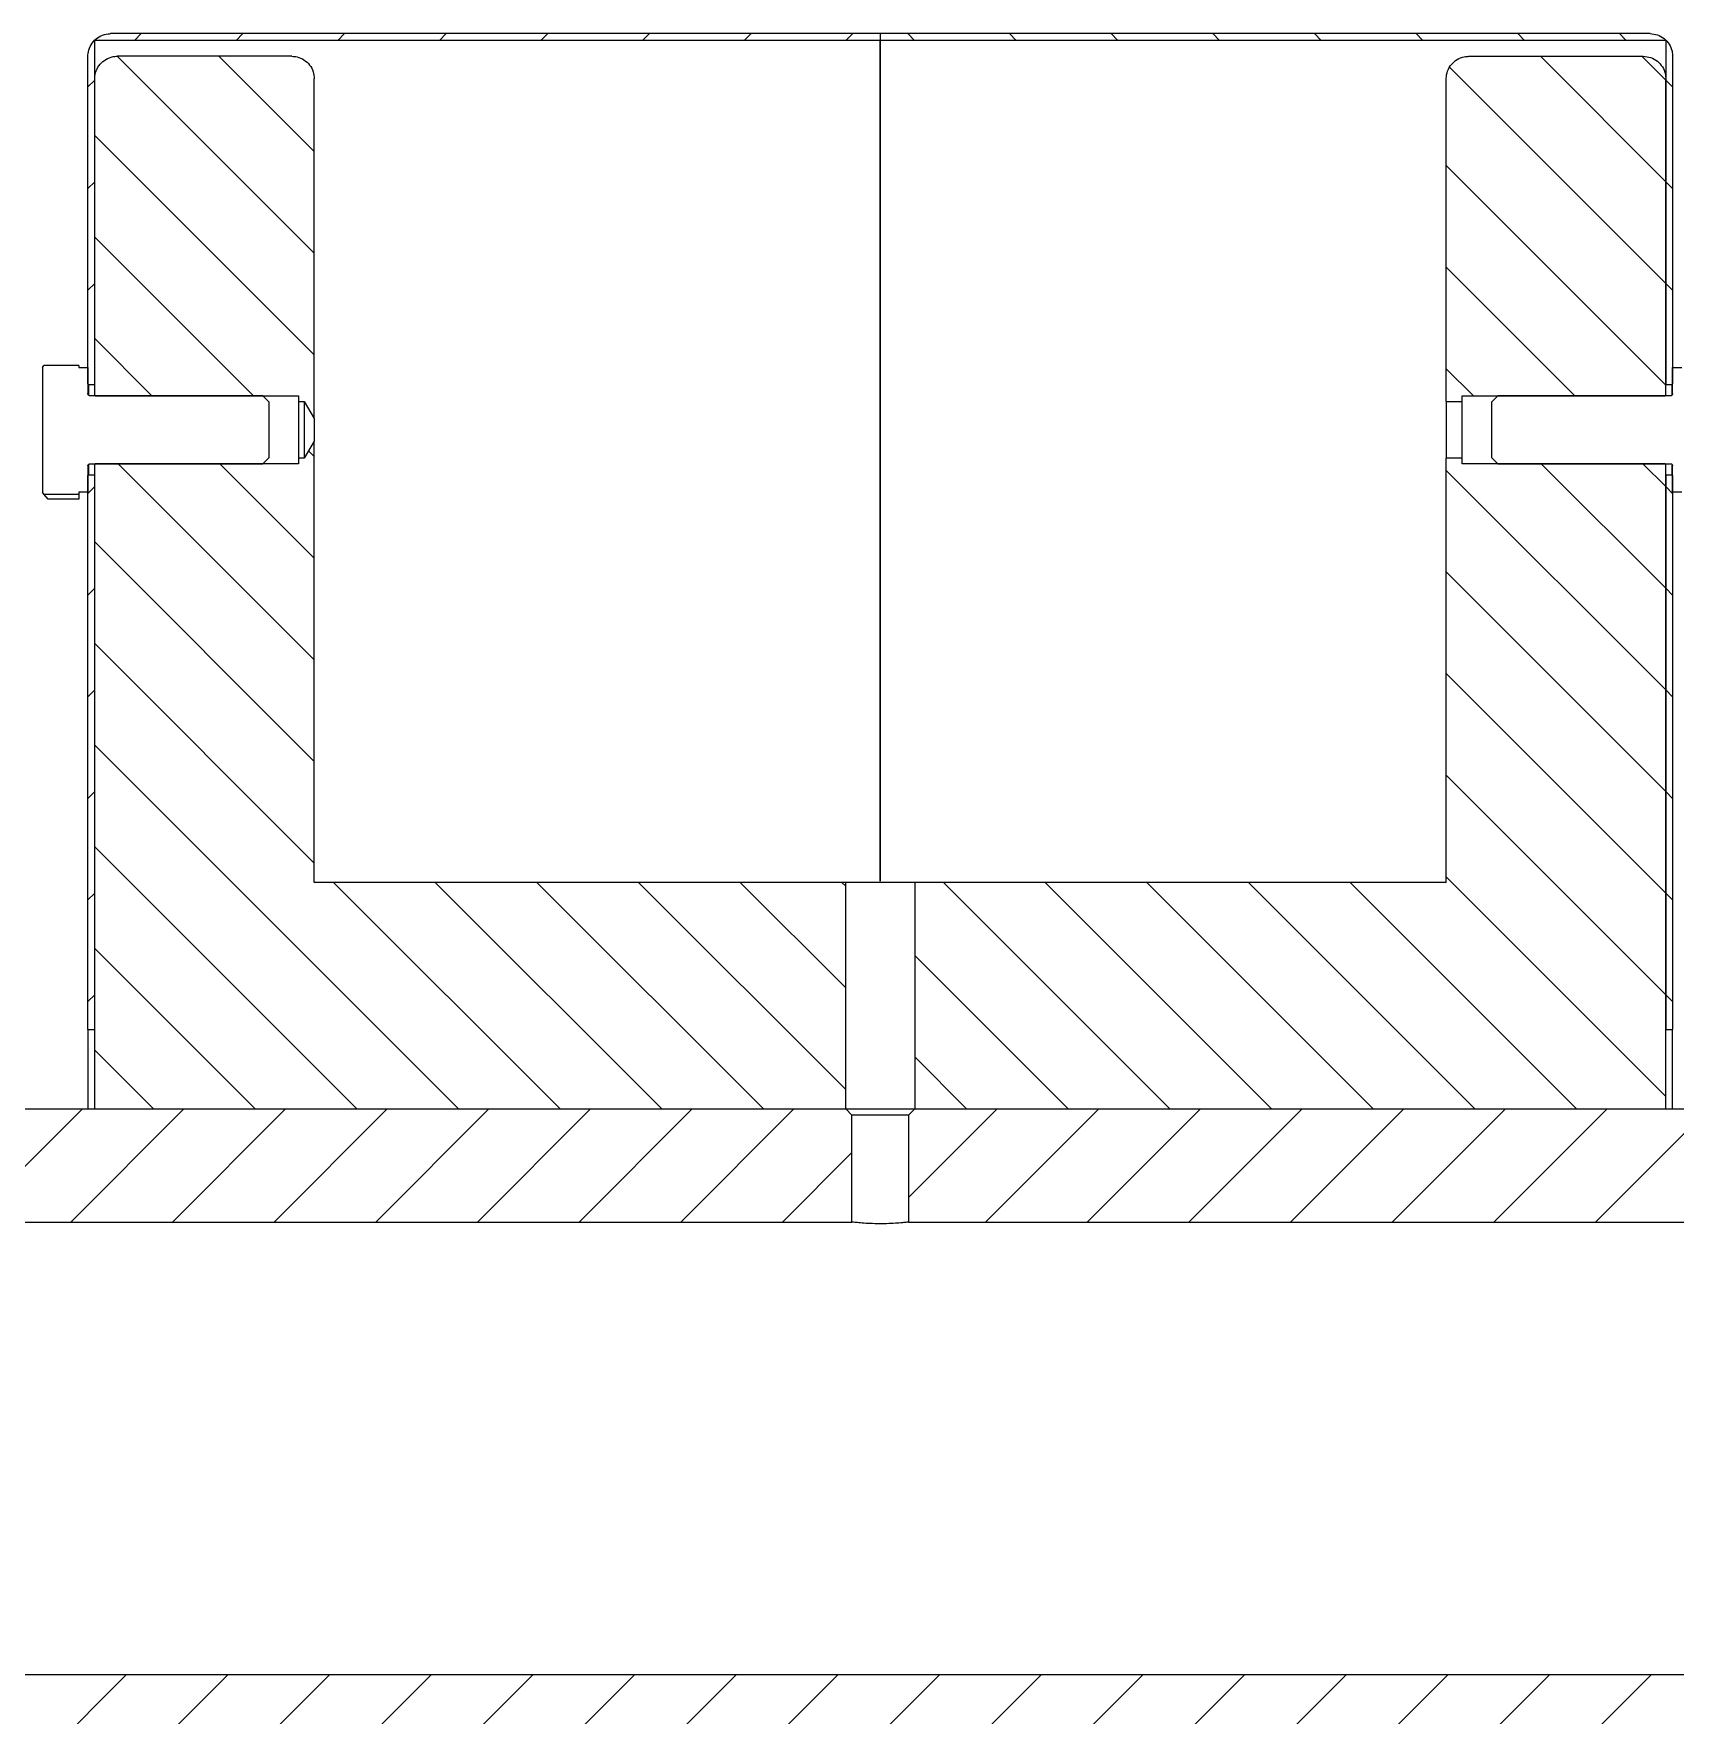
# Model space of a CAD drawing. Header units: millimetres. Extents: x 2 to 1187, y 2 to 839.
# Drawn here: x 845.4 to 917.9, y 717.7 to 792 of the extents above; entities that cross this region are included whole.
import ezdxf

# ---------------------------------------------------------------- set-up
doc = ezdxf.new("R2010")
doc.units = ezdxf.units.MM

# ---------------------------------------------------------------- blocks, each defined once
blk = doc.blocks.new('SW_HATCH_4')
at = {"color": 0, "linetype": 'Continuous', "lineweight": 18}
for p, q in [((-75.832, 0.5), (-76.132, 0.2)), ((-71.342, 0.5), (-71.642, 0.2)), ((-66.852, 0.5), (-67.152, 0.2)), ((-62.362, 0.5), (-62.662, 0.2)), ((-57.872, 0.5), (-58.172, 0.2)), ((-53.382, 0.5), (-53.682, 0.2)), ((-48.891, 0.5), (-49.191, 0.2)), ((-44.401, 0.5), (-44.701, 0.2)), ((-41.968, 0.5), (-41.668, 0.2)), ((-37.478, 0.5), (-37.178, 0.2)), ((-32.988, 0.5), (-32.688, 0.2)), ((-28.498, 0.5), (-28.198, 0.2)), ((-24.007, 0.5), (-23.707, 0.2)), ((-19.517, 0.5), (-19.217, 0.2)), ((-15.027, 0.5), (-14.727, 0.2)), ((-10.537, 0.5), (-10.237, 0.2)), ((-76.889, -0.5), (-68.185, -9.204)), ((-72.399, -0.5), (-68.185, -4.714)), ((-14.027, -0.5), (-8.485, -6.043)), ((-9.51, -0.527), (-8.485, -1.552)), ((-18.028, -0.989), (-8.485, -10.533)), ((-77.885, -1.552), (-78.185, -1.852)), ((-8.485, -1.552), (-8.185, -1.852)), ((-77.885, -3.995), (-68.185, -13.694)), ((-18.185, -5.323), (-8.485, -15.023)), ((-77.885, -6.043), (-78.185, -6.343)), ((-8.485, -6.043), (-8.185, -6.343)), ((-77.885, -8.485), (-70.869, -15.5)), ((-18.185, -9.813), (-12.498, -15.5)), ((-77.885, -10.533), (-78.185, -10.833)), ((-8.485, -10.533), (-8.185, -10.833)), ((-77.885, -12.975), (-75.359, -15.5)), ((-18.185, -14.303), (-16.988, -15.5)), ((-76.85, -18.5), (-68.185, -27.165)), ((-72.359, -18.5), (-68.185, -22.675)), ((-68.442, -17.927), (-68.185, -18.185)), ((-13.988, -18.5), (-8.485, -24.003)), ((-9.498, -18.5), (-8.485, -19.513)), ((-18.185, -18.793), (-8.485, -28.493)), ((-77.885, -19.513), (-78.185, -19.813)), ((-8.485, -19.513), (-8.185, -19.813)), ((-77.885, -21.955), (-68.185, -31.655)), ((-18.185, -23.283), (-8.485, -32.983)), ((-77.885, -24.003), (-78.185, -24.303)), ((-8.485, -24.003), (-8.185, -24.303)), ((-77.885, -26.445), (-68.185, -36.145)), ((-18.185, -27.773), (-8.485, -37.473)), ((-77.885, -28.493), (-78.185, -28.793)), ((-8.485, -28.493), (-8.185, -28.793)), ((-77.885, -30.935), (-61.82, -47)), ((-18.185, -32.264), (-8.485, -41.964)), ((-77.885, -32.983), (-78.185, -33.283)), ((-8.485, -32.983), (-8.185, -33.283)), ((-77.885, -35.425), (-66.31, -47)), ((-67.33, -37), (-57.33, -47)), ((-62.84, -37), (-52.84, -47)), ((-58.35, -37), (-48.35, -47)), ((-53.859, -37), (-44.71, -46.15)), ((-49.369, -37), (-44.71, -41.66)), ((-44.879, -37), (-44.71, -37.17)), ((-40.389, -37), (-30.389, -47)), ((-35.899, -37), (-25.899, -47)), ((-31.409, -37), (-21.409, -47)), ((-26.919, -37), (-16.919, -47)), ((-22.428, -37), (-12.428, -47)), ((-18.185, -36.754), (-8.485, -46.454)), ((-77.885, -37.473), (-78.185, -37.773)), ((-8.485, -37.473), (-8.185, -37.773)), ((-77.885, -39.916), (-70.8, -47)), ((-41.66, -40.22), (-34.879, -47)), ((-77.885, -41.964), (-78.185, -42.264)), ((-8.485, -41.964), (-8.185, -42.264)), ((-77.885, -44.406), (-75.29, -47)), ((-41.66, -44.71), (-39.369, -47)), ((-78.431, -47), (-83.431, -52)), ((-73.941, -47), (-78.941, -52)), ((-69.451, -47), (-74.451, -52)), ((-64.961, -47), (-69.961, -52)), ((-60.47, -47), (-65.47, -52)), ((-55.98, -47), (-60.98, -52)), ((-51.49, -47), (-56.49, -52)), ((-47, -47), (-52, -52)), ((-38.02, -47), (-41.935, -50.915)), ((-33.53, -47), (-38.53, -52)), ((-29.039, -47), (-34.039, -52)), ((-24.549, -47), (-29.549, -52)), ((-20.059, -47), (-25.059, -52)), ((-15.569, -47), (-20.569, -52)), ((-11.079, -47), (-16.079, -52)), ((-6.589, -47), (-11.589, -52)), ((-44.435, -48.925), (-47.51, -52)), ((-76.49, -72), (-81.49, -77)), ((-72, -72), (-77, -77)), ((-67.51, -72), (-72.51, -77)), ((-63.02, -72), (-68.02, -77)), ((-58.53, -72), (-63.53, -77)), ((-54.039, -72), (-59.039, -77)), ((-49.549, -72), (-54.549, -77)), ((-45.059, -72), (-50.059, -77)), ((-40.569, -72), (-45.569, -77)), ((-36.079, -72), (-41.079, -77)), ((-31.589, -72), (-36.589, -77)), ((-27.099, -72), (-32.099, -77)), ((-22.609, -72), (-27.609, -77)), ((-18.118, -72), (-23.118, -77)), ((-13.628, -72), (-18.628, -77)), ((-9.138, -72), (-14.138, -77))]:
    blk.add_line(p, q, dxfattribs=at)

msp = doc.modelspace()

# ---------------------------------------------------------------- hatches: boundary and pattern name
h = msp.add_hatch()
h.set_pattern_fill('ANSI31', color=256, scale=0.3, angle=10)
edge = h.paths.add_edge_path()
edge.add_spline(control_points=[(831.808714, 752.711324), (831.806541, 752.738504), (831.801675, 752.799347), (831.759045, 752.886415), (831.687491, 752.959064), (831.599692, 753.003651), (831.537369, 753.008901), (831.508716, 753.011314)], knot_values=[0, 0, 0, 0, 0.173335158, 0.388005739, 0.602689671, 0.817339989, 1, 1, 1, 1], degree=3, periodic=0)
edge.add_line((831.508716, 753.011314), (825.108712, 753.011314))
edge.add_spline(control_points=[(825.108712, 753.011314), (825.093126, 753.01058), (825.043948, 753.008263), (824.963892, 752.980355), (824.882927, 752.917551), (824.827559, 752.831184), (824.809678, 752.757953), (824.80885, 752.717853), (824.808715, 752.711324)], knot_values=[0, 0, 0, 0, 0.099597542, 0.314257544, 0.52892829, 0.743585819, 0.958252508, 1, 1, 1, 1], degree=3, periodic=0)
edge.add_line((824.808715, 752.711324), (824.808715, 752.011327))
edge.add_line((824.808715, 752.011327), (824.808715, 751.211313))
edge.add_line((824.808715, 751.211313), (827.000802, 751.211313))
edge.add_arc((828.308714, 750.011323), 1.774996, 42.53593189, 137.46406811, ccw=False)
edge.add_line((829.616627, 751.211313), (831.808714, 751.211313))
edge.add_line((831.808714, 751.211313), (831.808714, 752.711324))
edge = h.paths.add_edge_path()
edge.add_line((831.808714, 707.811324), (829.616627, 707.811324))
edge.add_arc((828.308714, 709.011322), 1.775001, 222.53610911, 317.46389089, ccw=False)
edge.add_line((827.000802, 707.811324), (824.808715, 707.811324))
edge.add_line((824.808715, 707.811324), (824.808715, 706.311313))
edge.add_spline(control_points=[(824.808715, 706.311313), (824.810888, 706.284128), (824.815752, 706.223281), (824.858379, 706.136206), (824.929948, 706.063578), (825.017731, 706.018963), (825.080059, 706.013729), (825.108712, 706.011323)], knot_values=[0, 0, 0, 0, 0.173363453, 0.388030112, 0.602687501, 0.817347861, 1, 1, 1, 1], degree=3, periodic=0)
edge.add_line((825.108712, 706.011323), (831.508716, 706.011323))
edge.add_spline(control_points=[(831.508716, 706.011323), (831.524302, 706.012058), (831.573481, 706.014375), (831.653536, 706.042282), (831.734502, 706.105087), (831.789867, 706.19145), (831.807752, 706.264679), (831.808579, 706.30478), (831.808714, 706.311313)], knot_values=[0, 0, 0, 0, 0.099597457, 0.314257277, 0.528927842, 0.743585188, 0.958220807, 1, 1, 1, 1], degree=3, periodic=0)
edge.add_line((831.808714, 706.311313), (831.808714, 707.811324))
edge = h.paths.add_edge_path()
edge.add_line((939.808713, 707.811324), (937.618918, 707.811324))
edge.add_arc((936.311774, 709.013408), 1.775847, 222.60245524, 317.39754476, ccw=False)
edge.add_line((935.00463, 707.811324), (932.808714, 707.811324))
edge.add_line((932.808714, 707.811324), (932.808714, 706.311313))
edge.add_spline(control_points=[(932.808714, 706.311313), (932.810889, 706.284128), (932.815758, 706.223283), (932.858372, 706.136202), (932.929951, 706.063581), (933.017734, 706.018963), (933.080062, 706.013729), (933.108715, 706.011323)], knot_values=[0, 0, 0, 0, 0.173363585, 0.388022302, 0.602689666, 0.817348856, 1, 1, 1, 1], degree=3, periodic=0)
edge.add_line((933.108715, 706.011323), (939.508716, 706.011323))
edge.add_spline(control_points=[(939.508716, 706.011323), (939.524302, 706.012058), (939.57348, 706.014375), (939.653535, 706.042283), (939.734502, 706.105085), (939.78986, 706.191452), (939.807752, 706.264679), (939.808578, 706.30478), (939.808713, 706.311313)], knot_values=[0, 0, 0, 0, 0.099597701, 0.314258047, 0.528929139, 0.743582718, 0.958220704, 1, 1, 1, 1], degree=3, periodic=0)
edge.add_line((939.808713, 706.311313), (939.808713, 707.811324))
edge = h.paths.add_edge_path()
edge.add_spline(control_points=[(939.808713, 752.711324), (939.806539, 752.738504), (939.801673, 752.799346), (939.759049, 752.886417), (939.687489, 752.959064), (939.59969, 753.00365), (939.537367, 753.0089), (939.508716, 753.011314)], knot_values=[0, 0, 0, 0, 0.173334905, 0.388001787, 0.602690977, 0.817348112, 1, 1, 1, 1], degree=3, periodic=0)
edge.add_line((939.508716, 753.011314), (933.108715, 753.011314))
edge.add_spline(control_points=[(933.108715, 753.011314), (933.093128, 753.01058), (933.04395, 753.008263), (932.963894, 752.980354), (932.882929, 752.917551), (932.827563, 752.831183), (932.809677, 752.757953), (932.808849, 752.717853), (932.808714, 752.711324)], knot_values=[0, 0, 0, 0, 0.099605234, 0.314257233, 0.528927501, 0.743584551, 0.958252602, 1, 1, 1, 1], degree=3, periodic=0)
edge.add_line((932.808714, 752.711324), (932.808714, 751.211313))
edge.add_line((932.808714, 751.211313), (935.000805, 751.211313))
edge.add_arc((936.308714, 750.011323), 1.774993, 42.53601319, 137.46398681, ccw=False)
edge.add_line((937.616622, 751.211313), (939.808713, 751.211313))
edge.add_line((939.808713, 751.211313), (939.808713, 752.711324))
h = msp.add_hatch()
h.set_pattern_fill('ANSI31', color=256, scale=0.3, angle=100)
edge = h.paths.add_edge_path()
edge.add_line((831.808714, 748.811332), (829.616627, 748.811332))
edge.add_arc((828.308714, 750.011323), 1.774996, 222.53593189, 317.46406811, ccw=False)
edge.add_line((827.000802, 748.811332), (824.808715, 748.811332))
edge.add_line((824.808715, 748.811332), (824.808715, 747.311322))
edge.add_spline(control_points=[(824.808715, 747.311322), (824.810888, 747.284132), (824.815751, 747.22328), (824.858374, 747.136199), (824.929958, 747.063592), (825.017726, 747.018949), (825.080058, 747.013731), (825.108712, 747.011332)], knot_values=[0, 0, 0, 0, 0.173391745, 0.38805448, 0.602685327, 0.81735573, 1, 1, 1, 1], degree=3, periodic=0)
edge.add_line((825.108712, 747.011332), (831.508716, 747.011332))
edge.add_spline(control_points=[(831.508716, 747.011332), (831.524302, 747.012066), (831.573481, 747.014383), (831.653536, 747.042291), (831.734503, 747.105095), (831.789863, 747.191454), (831.807754, 747.264683), (831.80858, 747.304783), (831.808714, 747.311322)], knot_values=[0, 0, 0, 0, 0.099597372, 0.31425701, 0.528927393, 0.743584557, 0.958189105, 1, 1, 1, 1], degree=3, periodic=0)
edge.add_line((831.808714, 747.311322), (831.808714, 748.811332))
edge = h.paths.add_edge_path()
edge.add_line((939.808713, 748.811332), (937.616622, 748.811332))
edge.add_arc((936.308714, 750.011323), 1.774993, 222.53601319, 317.46398681, ccw=False)
edge.add_line((935.000805, 748.811332), (932.808714, 748.811332))
edge.add_line((932.808714, 748.811332), (932.808714, 747.311322))
edge.add_spline(control_points=[(932.808714, 747.311322), (932.810889, 747.284132), (932.815756, 747.223282), (932.858367, 747.136194), (932.929961, 747.063594), (933.017728, 747.018949), (933.080061, 747.01373), (933.108715, 747.011332)], knot_values=[0, 0, 0, 0, 0.173391877, 0.388046669, 0.602687492, 0.817356725, 1, 1, 1, 1], degree=3, periodic=0)
edge.add_line((933.108715, 747.011332), (939.508716, 747.011332))
edge.add_spline(control_points=[(939.508716, 747.011332), (939.524302, 747.012066), (939.57348, 747.014383), (939.653535, 747.042291), (939.734503, 747.105094), (939.789856, 747.191456), (939.807753, 747.264682), (939.808579, 747.304783), (939.808713, 747.311322)], knot_values=[0, 0, 0, 0, 0.099597617, 0.314257781, 0.52892869, 0.743582087, 0.958189002, 1, 1, 1, 1], degree=3, periodic=0)
edge.add_line((939.808713, 747.311322), (939.808713, 748.811332))
edge = h.paths.add_edge_path()
edge.add_spline(control_points=[(939.808713, 711.711315), (939.80654, 711.7385), (939.801675, 711.799347), (939.759054, 711.886424), (939.68748, 711.959052), (939.599694, 712.00366), (939.537367, 712.008908), (939.508716, 712.01132)], knot_values=[0, 0, 0, 0, 0.173362414, 0.3880244, 0.602686075, 0.817352278, 1, 1, 1, 1], degree=3, periodic=0)
edge.add_line((939.508716, 712.01132), (933.108715, 712.01132))
edge.add_spline(control_points=[(933.108715, 712.01132), (933.093128, 712.010587), (933.043947, 712.008272), (932.963903, 711.980339), (932.882924, 711.91756), (932.827564, 711.831188), (932.809676, 711.757955), (932.808849, 711.717849), (932.808714, 711.711315)], knot_values=[0, 0, 0, 0, 0.099603008, 0.31426034, 0.528906291, 0.743558544, 0.958221798, 1, 1, 1, 1], degree=3, periodic=0)
edge.add_line((932.808714, 711.711315), (932.808714, 710.21132))
edge.add_line((932.808714, 710.21132), (935.000805, 710.21132))
edge.add_arc((936.311774, 709.013408), 1.775847, 42.41983791, 137.58016209, ccw=False)
edge.add_line((937.622743, 710.21132), (939.808713, 710.21132))
edge.add_line((939.808713, 710.21132), (939.808713, 711.711315))
edge = h.paths.add_edge_path()
edge.add_spline(control_points=[(831.808714, 711.711315), (831.806541, 711.738501), (831.801677, 711.799348), (831.75905, 711.886422), (831.687481, 711.959052), (831.599696, 712.003661), (831.53737, 712.008908), (831.508716, 712.01132)], knot_values=[0, 0, 0, 0, 0.173362667, 0.388028352, 0.602684768, 0.817344154, 1, 1, 1, 1], degree=3, periodic=0)
edge.add_line((831.508716, 712.01132), (825.108712, 712.01132))
edge.add_spline(control_points=[(825.108712, 712.01132), (825.093126, 712.010587), (825.043946, 712.008271), (824.963901, 711.98034), (824.882922, 711.917559), (824.82756, 711.831189), (824.809677, 711.757954), (824.80885, 711.717849), (824.808715, 711.711315)], knot_values=[0, 0, 0, 0, 0.099595316, 0.31426065, 0.528907081, 0.743559813, 0.958221705, 1, 1, 1, 1], degree=3, periodic=0)
edge.add_line((824.808715, 711.711315), (824.808715, 710.21132))
edge.add_line((824.808715, 710.21132), (827.000802, 710.21132))
edge.add_arc((828.308714, 709.011322), 1.775001, 42.53610911, 137.46389089, ccw=False)
edge.add_line((829.616627, 710.21132), (831.808714, 710.21132))
edge.add_line((831.808714, 710.21132), (831.808714, 711.711315))

# ---------------------------------------------------------------- linework, layer by layer
at = {"color": 7, "linetype": 'Continuous', "lineweight": 25}
for p, q in [((882.808715, 792.011319), (848.808715, 792.011319)), ((882.808715, 792.011319), (882.808715, 791.711328)), ((916.808715, 792.011319), (882.808715, 792.011319)), ((882.808715, 791.711328), (848.108714, 791.711328)), ((848.108714, 776.51131), (848.108714, 791.711328)), ((917.508714, 791.711328), (882.808715, 791.711328)), ((882.808715, 754.564313), (882.808715, 791.711328)), ((882.808715, 791.711328), (882.808715, 754.572777)), ((917.508714, 791.711328), (917.508714, 776.51131)), ((847.808713, 776.536314), (847.808713, 791.011332)), ((856.808716, 791.011332), (849.108713, 791.011332)), ((908.808715, 791.011332), (916.508714, 791.011332)), ((917.808715, 791.011332), (917.808715, 776.536314)), ((848.108714, 776.03632), (848.108714, 790.011315)), ((857.808715, 775.010614), (857.808715, 790.011315)), ((907.808714, 775.761334), (907.808714, 790.011315)), ((917.508714, 776.03632), (917.508714, 790.011315)), ((845.808713, 777.261315), (845.862346, 777.354209)), ((845.808713, 777.261315), (845.808713, 771.761326)), ((847.408714, 777.354209), (845.862346, 777.354209)), ((847.408714, 777.354209), (847.408714, 777.261315)), ((847.408714, 777.261315), (847.808713, 777.261315)), ((847.808713, 777.261315), (847.808713, 776.111333)), ((917.808715, 776.111333), (917.808715, 777.261315)), ((917.808715, 777.261315), (918.208714, 777.261315)), ((847.808713, 776.536314), (847.833713, 776.51131)), ((847.833713, 776.51131), (848.108714, 776.51131)), ((847.833713, 776.51131), (847.833713, 776.07557)), ((917.508714, 776.51131), (917.783715, 776.51131)), ((917.783715, 776.51131), (917.808715, 776.536314)), ((917.783715, 776.06049), (917.783715, 776.51131)), ((855.528215, 776.011316), (847.908715, 776.011316)), ((848.108714, 776.03632), (848.133715, 776.011316)), ((848.133715, 776.011316), (857.108714, 776.011316)), ((855.808714, 775.730817), (855.528215, 776.011316)), ((855.808714, 773.291824), (855.808714, 775.730817)), ((857.108714, 776.011316), (857.108714, 775.761334)), ((857.108714, 775.761334), (857.357638, 775.761334)), ((857.108714, 775.761334), (857.108714, 773.261307)), ((857.357638, 775.761334), (857.808715, 775.010614)), ((857.357638, 775.761334), (857.357638, 773.261307)), ((907.808714, 775.761334), (908.508714, 775.761334)), ((907.808714, 775.761334), (907.808714, 773.261307)), ((908.508714, 776.011316), (917.483715, 776.011316)), ((908.508714, 775.761334), (908.508714, 776.011316)), ((908.508714, 773.261307), (908.508714, 775.761334)), ((910.089214, 776.011316), (909.808715, 775.730817)), ((909.808715, 775.730817), (909.808715, 773.291824)), ((917.708715, 776.011316), (910.089214, 776.011316)), ((917.483715, 776.011316), (917.508714, 776.03632)), ((857.808715, 775.010614), (857.808715, 774.012027)), ((857.808715, 774.012027), (857.357638, 773.261307)), ((857.808715, 754.511325), (857.808715, 774.012027)), ((847.808713, 772.911308), (847.808713, 771.761326)), ((847.833713, 772.962091), (847.833713, 772.511331)), ((847.908715, 773.011325), (855.528215, 773.011325)), ((848.133715, 773.011325), (848.108714, 772.986321)), ((848.108714, 744.511334), (848.108714, 772.986321)), ((857.108714, 773.011325), (848.133715, 773.011325)), ((855.528215, 773.011325), (855.808714, 773.291824)), ((857.108714, 773.261307), (857.108714, 773.011325)), ((857.357638, 773.261307), (857.108714, 773.261307)), ((907.808714, 754.511325), (907.808714, 773.261307)), ((908.508714, 773.261307), (907.808714, 773.261307)), ((908.508714, 773.011325), (908.508714, 773.261307)), ((917.483715, 773.011325), (908.508714, 773.011325)), ((909.808715, 773.291824), (910.089214, 773.011325)), ((910.089214, 773.011325), (917.708715, 773.011325)), ((917.508714, 772.986321), (917.483715, 773.011325)), ((917.508714, 744.511334), (917.508714, 772.986321)), ((917.783715, 772.511331), (917.783715, 772.947071)), ((917.808715, 771.761326), (917.808715, 772.911308)), ((847.833713, 772.511331), (847.808713, 772.486327)), ((847.808713, 748.011319), (847.808713, 772.486327)), ((848.108714, 772.511331), (847.833713, 772.511331)), ((848.108714, 748.011319), (848.108714, 772.511331)), ((917.508714, 772.511331), (917.508714, 748.011319)), ((917.783715, 772.511331), (917.508714, 772.511331)), ((917.808715, 772.486327), (917.783715, 772.511331)), ((917.808715, 772.486327), (917.808715, 748.011319)), ((845.862349, 771.668432), (845.808713, 771.761326)), ((845.862349, 771.668432), (847.408714, 771.668432)), ((846.054336, 771.44861), (845.862349, 771.668432)), ((847.408714, 771.44861), (846.054336, 771.44861)), ((847.808713, 771.761326), (847.408714, 771.761326)), ((847.408714, 771.761326), (847.408714, 771.668432)), ((847.408714, 771.668432), (847.408714, 771.44861)), ((918.208714, 771.761326), (917.808715, 771.761326)), ((881.283715, 754.511325), (857.808715, 754.511325)), ((881.283715, 744.511334), (881.283715, 754.511325)), ((884.333715, 754.511325), (881.283715, 754.511325)), ((884.333715, 754.511325), (884.333715, 744.511334)), ((907.808714, 754.511325), (884.333715, 754.511325)), ((847.808713, 748.011319), (847.808713, 744.511334)), ((847.808713, 748.011319), (848.108714, 748.011319)), ((917.508714, 748.011319), (917.808715, 748.011319)), ((917.808715, 744.511334), (917.808715, 748.011319)), ((824.808715, 744.511334), (881.283715, 744.511334)), ((848.108714, 744.511334), (881.283715, 744.511334)), ((881.283715, 744.511334), (884.333715, 744.511334)), ((881.558714, 744.236318), (881.283715, 744.511334)), ((884.333715, 744.511334), (884.058714, 744.236318)), ((884.333715, 744.511334), (917.508714, 744.511334)), ((884.333715, 744.511334), (942.808716, 744.511334)), ((884.058714, 744.236318), (881.558714, 744.236318)), ((881.558714, 739.511309), (881.558714, 744.236318)), ((884.058714, 744.236318), (884.058714, 739.511309)), ((817.808716, 739.511309), (881.558714, 739.511309)), ((884.058714, 739.511309), (942.808716, 739.511309)), ((942.808716, 719.511313), (817.808716, 719.511313))]:
    msp.add_line(p, q, dxfattribs=at)
for points, knots in [([(847.808713, 791.011332), (847.81009, 791.049921), (847.815459, 791.200441), (847.89315, 791.457673), (848.091667, 791.73584), (848.371898, 791.931484), (848.626515, 792.00541), (848.773576, 792.010179), (848.808715, 792.011319)], [0, 0, 0, 0, 0.074006999, 0.288662827, 0.503309077, 0.717953274, 0.932606408, 1, 1, 1, 1]), ([(916.808715, 792.011319), (916.921074, 792.000283), (917.145861, 791.978204), (917.445486, 791.805855), (917.671717, 791.552181), (917.791617, 791.270967), (917.803856, 791.085113), (917.808715, 791.011332)], [0, 0, 0, 0, 0.214568332, 0.429269529, 0.643953732, 0.858653858, 1, 1, 1, 1]), ([(848.108714, 790.011315), (848.110089, 790.049915), (848.115448, 790.200436), (848.193171, 790.457667), (848.391653, 790.735848), (848.671895, 790.931516), (848.92652, 791.005362), (849.073575, 791.01018), (849.108713, 791.011332)], [0, 0, 0, 0, 0.074025083, 0.28866098, 0.503319013, 0.717962847, 0.932608508, 1, 1, 1, 1]), ([(856.808716, 791.011332), (856.888064, 791.00573), (857.079522, 790.992213), (857.363887, 790.865115), (857.613829, 790.634759), (857.778207, 790.337246), (857.79872, 790.118097), (857.808715, 790.011315)], [0, 0, 0, 0, 0.1519423811, 0.3666209894, 0.5812929711, 0.795982368, 1, 1, 1, 1]), ([(907.808714, 790.011315), (907.808745, 790.016947), (907.80939, 790.134489), (907.852983, 790.365009), (908.023743, 790.661546), (908.283081, 790.883486), (908.560446, 790.996172), (908.740609, 791.007173), (908.808715, 791.011332)], [0, 0, 0, 0, 0.010804289, 0.225480956, 0.440163226, 0.654841972, 0.869522688, 1, 1, 1, 1]), ([(916.508714, 791.011332), (916.62107, 791.00028), (916.845846, 790.978171), (917.145507, 790.805877), (917.371697, 790.552169), (917.491627, 790.270963), (917.503858, 790.085107), (917.508714, 790.011315)], [0, 0, 0, 0, 0.2145692939, 0.4292600616, 0.6439562584, 0.858636524, 1, 1, 1, 1]), ([(847.908715, 776.011316), (847.897539, 776.01241), (847.875123, 776.014603), (847.845178, 776.031743), (847.822513, 776.05707), (847.810442, 776.085232), (847.809206, 776.103885), (847.808713, 776.111333)], [0, 0, 0, 0, 0.213414776, 0.428059696, 0.642729563, 0.857356334, 1, 1, 1, 1]), ([(917.808715, 776.111333), (917.808693, 776.109833), (917.808507, 776.097133), (917.803252, 776.073273), (917.785341, 776.044126), (917.758808, 776.022643), (917.731661, 776.012533), (917.714588, 776.011628), (917.708715, 776.011316)], [0, 0, 0, 0, 0.02877509, 0.243599978, 0.458104638, 0.672807633, 0.887457452, 1, 1, 1, 1]), ([(847.808713, 772.911308), (847.808733, 772.912729), (847.808912, 772.925333), (847.814096, 772.949117), (847.831897, 772.978326), (847.858392, 772.999881), (847.885601, 773.010058), (847.902756, 773.010998), (847.908715, 773.011325)], [0, 0, 0, 0, 0.0272501591, 0.2417719013, 0.4565222098, 0.6712085485, 0.8857981747, 1, 1, 1, 1]), ([(917.708715, 773.011325), (917.71989, 773.010231), (917.742306, 773.008037), (917.772252, 772.990899), (917.794915, 772.96557), (917.806987, 772.937409), (917.808222, 772.918756), (917.808715, 772.911308)], [0, 0, 0, 0, 0.213405009, 0.428062342, 0.642726258, 0.857355014, 1, 1, 1, 1]), ([(884.058714, 739.511309), (884.035442, 739.508459), (883.945169, 739.497404), (883.751002, 739.476453), (883.450456, 739.451557), (883.077302, 739.433808), (882.674554, 739.430982), (882.287849, 739.444241), (881.959531, 739.467757), (881.725802, 739.49122), (881.602995, 739.50583), (881.561366, 739.510981), (881.558714, 739.511309)], [0, 0, 0, 0, 0.028063216, 0.10885725, 0.233736539, 0.388971952, 0.555885854, 0.715666633, 0.851975231, 0.949792931, 0.996801833, 1, 1, 1, 1])]:
    msp.add_open_spline(points, degree=3, knots=knots, dxfattribs=at)

# ---------------------------------------------------------------- block references
at = {"color": 7, "linetype": 'Continuous', "lineweight": 18}
msp.add_blockref('SW_HATCH_4', (925.993347, 791.511325), dxfattribs=at)

doc.saveas('drawing.dxf')
